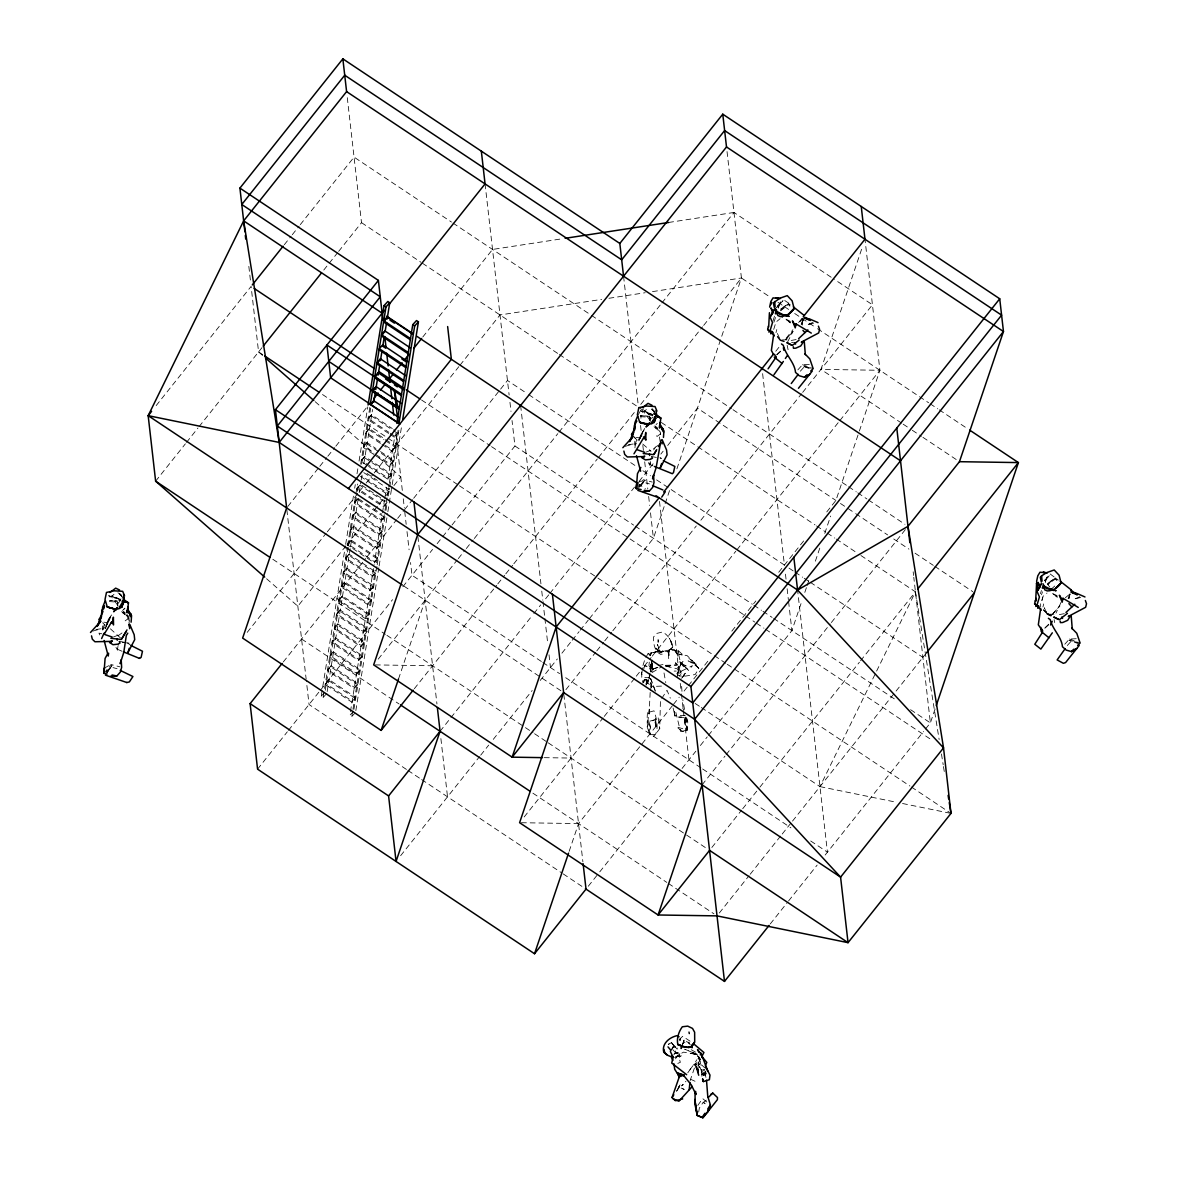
<?xml version="1.0" encoding="UTF-8"?>
<svg xmlns="http://www.w3.org/2000/svg" width="1177" height="1177" viewBox="0 0 1177 1177"><rect width="100%" height="100%" fill="white"/><g stroke="black" fill="none" stroke-linecap="round" stroke-linejoin="round"><path stroke-width="0.75" stroke-dasharray="5 3.75" d="M650.175 692.4L649.057 714.115L649.292 709.142L647.203 727.092L650.19 734.713L655.412 734.433L659.738 728.592L660.429 701.227M698.035 1068.069L699.02 1056.784L696.195 1062.713M705.832 1071.526L705.773 1073.807L702.669 1074.969L701.433 1069.672L702.801 1075.366L705.656 1074.881M646.232 679.512L647.674 683.381L648.556 680.306L648.144 681.895M800.36 371.182L804.465 366.591L810.438 368.107M1067.289 645.526L1071.408 640.935L1077.382 642.451L1069.29 640.376L1078.647 643.745M643.79 668.889L644.687 665.711L652.47 667.786L652.573 666.211L651.793 671.876L652.573 666.211L651.793 661.445M649.704 677.643L645.202 677.672L641.612 674.259L641.745 672.111M661.489 686.103L652.102 686.485L649.174 678.129L649.483 673.141M685.514 717.249L687.221 730.005L676.363 726.842L682.38 731.27L687.221 730.005L687.78 721.913L686.103 715.734M705.523 1071.173L705.097 1074.91L705.45 1071.364M649.277 662.092L648.968 665.741L650.263 667.227L652.205 660.047L649.778 669.463M776.776 329.589L775.981 332.635M1043.705 603.933L1042.925 606.979M668.389 1044.102L671.537 1042.69L677.187 1049.178L677.305 1048.074M117.406 605.213L117.774 602.05L117.921 605.037M649.778 420.424L650.145 417.261L650.293 420.263M651.102 687.559L651.558 683.984L650.454 690.722M634.918 447.878L635.286 445.053L641.274 435.166L639.346 439.845M121.996 651.234L117.553 649.321L118.436 643.378M652.882 465.812L649.925 464.532L650.807 458.589M117.965 646.32L117.553 649.321M326.882 693.371L323.131 697.446L321.218 696.181L345.376 546.084M345.67 544.274L353.527 495.458M354.689 488.22L355.277 484.6M357.014 473.757L357.896 468.328M359.059 461.09L367.783 406.845M323.131 697.446L324.293 690.222M324.572 688.413L347.289 547.364M347.568 545.554L357.47 484.071M360.677 464.179L370.284 404.491M325.338 684.499L328.971 679.585L355.704 697.417L355.513 698.579L352.07 702.316L325.338 684.499L328.971 679.585M338.741 600.858L342.375 595.959L369.107 613.776L368.931 614.938L365.488 618.69L338.741 600.858L338.932 599.696M341.05 586.837L344.684 581.938L371.417 599.755L371.241 600.917L367.798 604.669L341.05 586.837L344.684 581.938M356.778 489.191L360.412 484.291L356.778 489.191L383.511 507.007L386.953 503.27L360.221 485.454M325.264 690.281L348.26 547.423M348.554 545.613L356.984 493.178M357.278 491.368L358.441 484.13M361.648 464.238L370.667 408.184M330.899 666.947L331.075 665.785L357.823 683.602L357.631 684.764L354.189 688.501L327.456 670.684L330.899 666.947L357.631 684.764M333.135 653L333.326 651.837L360.059 669.654L359.882 670.816L356.44 674.553L329.692 656.737L333.135 653L359.882 670.816M335.386 639.052L335.577 637.89L362.31 655.707L362.119 656.869L358.676 660.606L331.943 642.789L335.386 639.052L362.119 656.869M337.637 625.09L337.814 623.928L364.561 641.759L364.37 642.922L360.927 646.659L334.194 628.842L337.637 625.09L364.37 642.922M339.873 611.143L340.065 609.98L366.797 627.797L366.606 628.959L363.178 632.711L336.431 614.88L339.873 611.143L366.606 628.959M346.612 569.3L346.803 568.138L373.536 585.955L373.344 587.117L369.902 590.854L343.169 573.037L346.612 569.3L373.344 587.117M348.863 555.338L349.039 554.176L375.787 572.007L375.595 573.17L372.153 576.907L345.42 559.09L348.863 555.338L375.595 573.17M371.432 560.973L347.656 545.142L351.29 540.228L378.023 558.045L374.404 562.959L382.187 514.599M353.35 527.443L353.541 526.281L380.274 544.098L380.083 545.26L376.64 549.012L349.907 531.18L353.35 527.443L380.083 545.26M355.601 513.496L355.778 512.333L382.525 530.15L382.334 531.313L378.891 535.049L352.158 517.233L355.601 513.496L382.334 531.313M358.029 498.386L354.557 502.152L381.319 519.94L384.761 516.203L381.142 521.102L354.395 503.285L358.029 498.386L381.789 514.217M367.077 465.401L361.133 461.428L364.767 456.529L391.5 474.346L391.308 475.508L387.866 479.26L368.563 466.386M373.771 454.41L363.384 447.481L367.003 442.581L375.919 448.525M380.48 443.435L365.62 433.533L369.254 428.634L384.114 438.535M388.66 433.445L367.871 419.586L371.505 414.687L392.294 428.546M327.162 691.561L350.172 548.703M350.452 546.893L358.323 498.062M359.191 492.648L360.942 481.79M361.221 479.981L362.104 474.552M363.84 463.709L372.579 409.464M350.452 711.673L374.139 564.548M382.466 512.819L384.482 500.328M384.761 498.548L386.586 487.249M387.866 479.26L394.795 436.24L398.238 432.503L393.78 429.531M353.644 711.158L349.878 715.248L351.791 716.513L352.673 711.099M352.953 709.29L375.375 570.036M376.537 562.812L384.688 512.172M384.982 510.362L387.012 497.709M387.307 495.9L389.057 485.042M389.352 483.247L397.782 430.797M360.368 476.376L385.629 493.207L389.072 489.455L389.249 488.293L385.821 492.045L362.045 476.199M375.257 455.411L390.117 465.298L393.559 461.561L393.751 460.398L377.405 449.511M381.966 444.42L392.368 451.35L395.81 447.613L395.987 446.451L385.6 439.521M390.146 434.431L394.604 437.403L398.238 432.503M353.924 709.348L376.934 566.49M377.214 564.68L385.07 515.864M385.953 510.435L387.115 503.197M388.278 495.973L389.44 488.735M389.734 486.925L399.341 427.251M355.837 710.628L378.832 567.77M379.126 565.96L387.571 513.51M387.866 511.701L391.941 486.395M392.221 484.586L401.828 424.912M649.925 464.532L650.337 461.546M644.025 682.042L644.452 679.364L648.924 679.585L645.952 685.102L647.556 680.218L644.246 679.673L647.512 680.071L647.321 682.454L649.263 676.128M641.612 674.259L642.23 670.449M649.174 678.129L649.998 673.067M650.278 671.39L651.381 664.652L649.925 668.551M677.511 674.965L679.026 666.329L678.555 669.213L675.407 662.71L677.643 664.858L681.277 673.494M642.98 665.491L645.084 658.62M128.97 622.957L129.588 619.661M647.674 683.381L647.865 682.351L646.085 681.189M698.697 1112.074L699.315 1108.146L703.287 1102.113L706.48 1104.806M694.401 1068.069L690.119 1080.677M651.602 667.462L650.528 664.637L653.294 669.86L650.94 666.873L651.602 667.462L652.323 664.034L652.426 668.713L651.955 663.254M650.293 671.964L651.264 667.624L644.687 665.711M680.571 1038.143L679.968 1040.792L679.879 1038.82M123.659 613.305L123.408 611.407L125.35 612.952M656.03 428.531L655.78 426.633L657.722 428.163M677.216 676.687L680.762 663.593L677.878 651.072L671.405 649.527L663.225 651.249L669.154 651.867L667.33 649.675L668.933 655.383L668.345 652.014L668.713 658.943L669.066 651.47L672.611 647.291L667.197 651.852L672.935 647.144C671.214 641.171 668.374 634.506 662.21 632.049L656.957 633.373L653.426 637.095C653.353 643.172 654.368 651.131 660.459 654.265L663.769 654.103L659.076 650.042L657.443 644.51L660.841 652.955L659.341 650.322L658.532 653.353L663.151 650.955L650.057 652.955L650.072 655.324L652.205 652.235L655.015 651.337L663.916 651.337L650.057 652.955L652.205 652.235L650.072 655.324M778.365 308.139L779.557 303.489M1045.308 582.483L1046.5 577.833M802.64 321.542L802.243 325.117M1068.966 598.24L1069.584 595.886M683.16 1043.205L684.058 1040.1L682.645 1043.513M803.258 319.761L801.787 324.131L803.141 319.673M1068.731 598.475L1070.07 594.017L1068.731 598.475L1069.761 595.062M801.787 324.131L803.347 319.011M772.995 320.968L774.481 316.157M1040.424 593.708L1041.41 590.501M1061.051 602.344L1056.019 613.114M775.511 317.481L773.657 323.028M1041.483 594.826L1042.454 591.825M773.701 329.413L775.981 322.13L780.071 318.717M1041.704 600.55L1042.778 597.342L1041.895 601.491L1042.91 596.474L1047.015 593.061M643.333 408.625L642.465 412.524M104.106 625.237L102.031 631.402L102.487 625.943M398.503 679.026L425.132 600.241M636.477 440.463L634.403 446.613L634.844 441.154M638.92 440.86L640.891 435.004L646.791 424.882M589.368 618.719L653.412 538.301L664.564 505.33M665.152 503.594L670.434 487.969M676.893 468.887L741.436 277.993L726.503 146.948M569.153 851.354L578.54 823.591L672.332 705.817M901.626 423.146L820.972 369.401L862.05 247.92M708.392 735.434L791.9 630.592L801.875 601.094M804.803 592.414L806.569 587.205M807.157 585.469L809.496 578.525M815.367 561.179L820.649 545.554M824.753 533.416L830.624 516.056M826.754 511.936L835.905 500.446L858.783 432.768M859.372 431.032L879.91 370.284L864.977 239.24M935.068 709.01L930.374 722.884L924.666 730.064M679.85 1053.547L679.364 1054.945L680.6 1056.725L681.174 1055.651L679.217 1052.944L675.23 1052.576L677.525 1054.945L672.773 1049.649L676.51 1053.768L675.098 1050.443L675.686 1048.324L671.537 1042.69L668.315 1044.617M778.321 307.506L780.16 302.254L776.658 307.609L782.999 300.709L777.35 306.329M1045.264 581.85L1047.089 576.598L1044.47 580.614M642.76 683.116L644.452 679.364L647.556 680.218L646.364 684.602M105.386 628.606L108.917 619.955L102.914 629.842M801.169 324.219L803.582 318.187M1068.113 598.563L1070.526 592.531M682.086 1045.411L683.499 1042.219L689.781 1043.499L686.647 1041.616L689.59 1043.249L688.486 1042.145L690.296 1044.985M787.56 342.036L792.989 331.502L786.03 339.314M105.106 628.753L108.519 619.779L112.212 613.908M645.908 683.734L646.57 682.351L651.867 686.25L650.719 688.56M680.232 665.476L682.998 661.445L681.277 663.313L686.132 665.961L679.762 661.798L687.486 669.139L680.085 662.298L680.762 664.372L680.762 663.593M661.783 698.447L667.006 690.252L670.331 698.182M701.271 707.509L819.972 786.619L875.806 672.729M876.615 671.081L915.456 591.84L859.136 554.323M675.613 1058.829L677.158 1055.725L683.557 1052.135L696.99 1054.386L699.579 1059.168L696.946 1055.254L701.051 1059.668M700.33 1059.271L697.946 1064.037L700.183 1059.712M673.627 1045.485L670.404 1051.62L674.259 1045.691L672.185 1047.677M638.39 414.613L640.876 409.964M120.996 598.769L118.436 603.345L120.834 602.006M655.074 410.935L650.807 418.571L653.206 417.232M645.835 657.369L648.086 653.588L652.205 652.235M677.82 1088.99L679.585 1086.033L678.923 1086.562L684.22 1089.49L679.188 1087.151L676.716 1090.829M695.519 1061.86L696.769 1059.8M676.525 1091.388L679.188 1087.151L683.263 1084.606L681.615 1085.9L685.926 1081.31M678.32 1087.651L680.115 1084.826M641.671 672.317L641.789 677.967L643.407 682.704L642.892 680.792M803.435 318.07L798.418 323.41M653.662 449.894L655.265 447.51L650.293 451.071M692.826 1065.788L687.912 1072.703M687.765 1072.821L692.606 1065.965M640.523 486.498L643.26 482.644L641.2 485.248M697.799 1105.409L702.654 1098.582L709.113 1103.864M676.79 673.906L678.57 671.67L676.084 674.612M156.173 405.594L251.113 286.394L258.572 351.923L262.721 355.557M284.29 244.742L291.146 236.121M292.293 234.694L299.149 226.072M300.297 224.63L354.056 157.129L451.453 222.041M155.629 481.172L185.377 443.832M186.51 442.405L197.957 428.031M199.104 426.604L262.015 347.612M323.778 270.048L337.505 252.82M338.652 251.378L361.516 222.659L347.009 95.249M103.959 673.376L111.021 664.49L119.877 666.844M287.791 506.507L318.673 467.74M319.82 466.298L326.691 457.676M327.824 456.249L334.695 447.628M335.842 446.186L367.857 405.977M422.764 337.034L492.545 249.436L563.327 238.593M247.214 632.358L326.147 533.255M327.294 531.827L358.176 493.045M359.309 491.603L365.032 484.424M366.179 482.997L373.035 474.375M374.183 472.933L458.824 366.665M459.972 365.223L500.004 314.95L601.653 299.385M345.891 545.907L297.855 606.229L266.09 578.304M347.038 544.48L384.776 497.077M385.924 495.649L392.78 487.028M393.927 485.586L400.798 476.979L378.7 457.544M283.274 661.974L365.635 558.575M366.783 557.133L396.517 519.793M397.664 518.351L403.387 511.171M404.52 509.729L412.538 499.681M413.671 498.254L499.46 390.529M500.608 389.101L507.464 380.48L527.252 393.662M257.572 769.155L287.32 731.8M288.453 730.373L319.335 691.59M320.482 690.163L392.544 599.682M402.843 586.749L432.577 549.409M437.153 543.656L450.879 526.428M452.027 524.986L514.938 445.995L512.024 420.513M378.229 659.135L457.162 560.031M458.309 558.589L465.165 549.983M466.313 548.541L473.169 539.919M474.316 538.492L557.81 433.651M558.957 432.209L660.753 304.387M661.901 302.945L733.962 212.463L834.405 279.405M414.304 688.751L496.65 585.337M497.797 583.91L504.653 575.288M505.801 573.846L512.672 565.24M513.805 563.798L597.313 458.956M598.446 457.515L635.05 411.553M640.774 404.373L702.537 326.823M703.684 325.382L741.436 277.993L770.346 297.266M440.066 731.285L532.71 614.953M533.858 613.526L540.714 604.904M548.732 594.856L543.009 602.035L544.671 616.586M549.865 593.414L634.506 487.131M639.082 481.393L655.103 461.281M660.827 454.101L663.107 451.232M667.683 445.48L697.417 408.139L835.905 500.446M636.316 488.587L643.392 479.701L652.235 482.07M775.761 351.261L779.189 346.95M786.059 338.343L792.915 329.722M798.639 322.542L802.067 318.231M400.636 855.694L479.554 756.605M480.702 755.163L488.705 745.115M493.281 739.362L532.166 690.531M540.184 680.483L557.339 658.943M561.915 653.191L571.066 641.7M572.199 640.273L579.069 631.652M580.217 630.21L588.22 620.161M565.902 689.663L595.636 652.323M596.783 650.896L603.654 642.274M604.787 640.832L611.657 632.226M612.805 630.784L696.298 525.942M700.874 520.19L801.522 393.809M802.67 392.368L872.451 304.769L835.92 280.42M524.177 816.956L603.11 717.852M604.257 716.41L635.139 677.643M636.271 676.201L643.142 667.58M644.29 666.153L651.146 657.531M652.293 656.089L735.787 551.248M736.934 549.821L838.73 421.999M839.878 420.557L879.91 370.284L820.972 369.401M673.479 704.376L679.203 697.196M687.206 687.147L681.483 694.327L683.146 708.892M688.354 685.705L708.937 659.856M731.814 631.137L755.84 600.976M778.718 572.257L805.024 539.213M588.294 886.237L598.593 873.319M599.74 871.877L680.953 769.905M682.086 768.463L695.813 751.235M700.389 745.497L707.259 736.876M702.095 784.838L724.973 756.12M726.121 754.678L830.197 623.987M831.345 622.545L906.834 527.752M711.85 847.484L741.584 810.144M742.731 808.717L758.753 788.605M759.886 787.163L859.401 662.224M860.549 660.783L915.456 591.84L939.143 739.553M719.309 913.014L749.058 875.673M750.205 874.231L781.087 835.449M782.219 834.022L791.371 822.532M792.518 821.09L925.196 654.5M770.244 923.96L787.398 902.421M788.546 900.979L817.147 865.08M825.151 855.017L923.518 731.505M105.665 673.259L111.992 665.505L106.636 671.346L110.8 667.006L117.067 668.683M638.037 488.47L644.363 480.731L639.155 486.866M792.989 331.502L785.765 339.623M1051.797 614.953L1059.918 605.846L1051.605 615.188M797.859 369.858L802.523 364.693L809.923 364.34M1064.802 644.202L1069.452 639.037L1076.867 638.684M371.505 414.687L368.063 418.423L388.851 432.283M369.254 428.634L365.812 432.371L382.157 443.258M367.003 442.581L363.561 446.318L373.962 453.248M364.767 456.529L361.324 460.266L364.296 462.252M395.987 446.451L392.544 450.188L383.643 444.244M393.751 460.398L390.308 464.135L375.448 454.248M355.778 512.333L352.335 516.07L379.082 533.887L382.525 530.15M391.5 474.346L388.057 478.097L365.782 463.238M353.541 526.281L350.099 530.018L376.831 547.849L380.274 544.098M351.29 540.228L347.848 543.98L374.58 561.797L378.023 558.045M387.145 502.108L383.702 505.845L356.969 488.028M349.039 554.176L345.597 557.927L372.344 575.744L375.787 572.007M346.803 568.138L343.36 571.875L370.093 589.692L373.536 585.955M338.844 599.799L342.595 595.724M340.065 609.98L336.622 613.717L363.355 631.549L366.797 627.797M337.814 623.928L334.371 627.679L361.118 645.496L364.561 641.759M335.577 637.89L332.135 641.627L358.867 659.444L362.31 655.707M371.417 599.755L367.989 603.507L341.242 585.675M333.326 651.837L329.884 655.574L356.616 673.391L360.059 669.654M365.606 617.587L369.357 613.511M331.075 665.785L327.633 669.522L354.38 687.339L357.823 683.602M321.218 696.181L324.97 692.091M355.704 697.417L352.261 701.154L325.529 683.337M351.791 716.513L354.615 713.453M1044.646 580.805L1049.943 575.067L1044.279 580.673M639.008 486.557L643.172 482.217L649.439 483.894M679.261 1039.732L682.645 1036.275L691.046 1041.807M780.807 310.169L784.088 307.05M1049.825 587.029L1047.736 584.528L1055.283 579.069L1058.285 580.026L1055.195 578.054L1057.667 581.821M113.992 594.267L111.477 596.754L117.656 605.213M122.526 610.539L124.939 608.156L122.526 610.539L125.042 613.541M646.35 409.493L643.834 411.965L650.028 420.424M656.06 424.617L657.296 423.396M776.835 354.601L783.323 348.333M1045.073 627.694L1050.267 622.677M1047.707 584.557L1051.017 581.394M679.364 673.229L681.748 671.096L674.141 671.081M1051.296 589.133L1054.754 586.028M776.702 354.998L781.454 350.746M1044.823 628.283L1049.59 624.031M1065.347 597.754L1068.79 594.885M780.631 310.728L788.34 304.725L790.223 305.005M674.083 1054.239L676.378 1052.429L680.085 1055.99L673.376 1057.843M681.601 678.364L684.234 674.759L682.734 676.51L695.136 674.553L698.903 668.58L695.695 664.814L688.104 660.871L697.108 664.534L688.354 658.046L692.473 660.797L687.162 655.663L679.335 654.177L683.763 655.648L678.482 650.852L671.405 649.527L678.055 653.985L677.319 657.001L678.482 650.852L677.511 654.235L674.259 649.998L678.055 653.985M706.332 1100.112L703.346 1102.511L706.112 1104.835M129.19 617.896L124.703 621.206L122.511 618.984M660.429 433.93L657.075 436.417L654.868 434.21M117.921 635.86L122.643 632.505M673.877 1054.209L676.378 1052.429L678.379 1053.503M113.463 636.992L118.759 634.933M645.82 452.218L651.116 450.158L652.058 452.086M652.029 672.597L661.754 666.741M655.133 447.26L658.826 444.965M682.101 670.787L692.517 665.667L688.56 670.404L685.043 667.021L684.882 668.462L679.762 661.798M672.523 1047.898L675.304 1046.382M104.385 668.065L111.021 664.49M636.757 483.276L643.392 479.716M812.836 322.41L806.789 324.999L815.411 322.63M1079.78 596.768L1073.733 599.343L1082.34 596.974M677.79 1063.405L680.35 1062.331L679.232 1058.476L678.305 1055.975L675.613 1056.696M791.194 340.462L797.359 339.329M657.487 667.447L651.146 669.536L661.342 666.462M625.34 446.289L633.491 443.979L626.988 444.891M92.968 631.063L101.119 628.753L94.631 629.68M640.273 415.613L649.807 416.349L640.906 415.437L640.95 418.262M682.38 731.27L687.221 730.005M706.053 1074.174L702.684 1075.042L701.521 1070.07L704.935 1069.922L701.551 1070.07L701.875 1076.264M658.134 665.549L663.445 664.417M706.406 1073.262L701.757 1074.145L702.316 1077.617M668.61 222.468L733.962 212.463M608.921 298.281L645.217 292.72M652.485 291.616L741.436 277.993M793.592 342.33L791.562 342.551M685.279 715.439L674.818 715.837L674.112 709.731M665.461 665.299L676.893 665.005L664.255 665.682L677.099 668.771L680.586 673.406L681.012 676.878M782.44 339.873L787.016 339.859M1049.384 614.217L1053.945 614.203M375.389 664.902L432.592 665.77M544.289 757.664L571.08 758.062M521.396 822.723L578.54 823.591M1064.288 613.673L1058.138 614.806L1058.506 616.895M697.181 1054.533L689.648 1053.165L696.99 1054.386L699.579 1059.168M101.796 633.785L98.942 633.108L100.28 635.845M640.303 416.643L649.851 417.32L650.366 421.763M109.329 601.579L117.479 602.109L118.009 606.538M122.246 642.245L129.043 643.245L127.587 642.348M636.213 437.373L640.656 438.05M103.841 622.147L108.284 622.824M665.285 666.182L669.948 666.932M651.484 456.514L661.459 458.397L659.959 457.559M119.112 641.288L129.087 643.172M819.972 786.619L895.344 802.023M902.524 803.494L950.987 813.395M808.82 367.695L802.346 366.032L811.718 369.387M651.131 413.76L640.935 410.964L653.103 414.834M118.759 598.534L108.578 595.753L120.745 599.623M645.511 679.997L648.424 680.821M802.523 364.693L813.145 368.622M1069.452 639.037L1080.089 642.98M652.705 415.922L648.483 414.348L644.216 410.788L652.882 414.907M123.158 601.756L116.111 599.122L111.844 595.577L120.525 599.682M696.858 1054.018L684.705 1049.222L696.99 1054.386M690.458 1079.206L695.033 1081.266L695.283 1083.002M790.473 321.439L781.293 316.745M1052.576 593.502L1057.417 595.783M677.319 674.774L679.688 675.922M704.714 1067.774L701.669 1064.964L699.241 1065.45L702.919 1074.704L705.288 1074.292L704.891 1071.6M691.179 1049.707L695.666 1052.223M784.721 300.532L791.841 305.167M1050.178 573.979L1058.285 580.099M121.069 595.076L117.906 592.752M790.444 322.454L785.971 319.614L790.326 322.939M1057.373 596.798L1052.915 593.958L1057.27 597.283M777.953 302.327L788.605 309.433M794.696 313.494L815.999 327.692M817.515 328.707L917.957 395.649M919.472 396.664L928.609 402.74M930.124 403.755L937.745 408.831M939.261 409.846L968.171 429.119M903.156 424.161L910.763 429.237M912.278 430.252L921.414 436.329M922.93 437.344L959.461 461.693M452.968 223.056L589.927 314.347M591.457 315.362L731.461 408.669M732.977 409.684L847.116 485.748M848.632 486.763L856.238 491.839M857.768 492.854L866.89 498.93M868.42 499.945L904.936 524.295M840.466 503.476L846.557 507.537M848.073 508.552L854.164 512.613M855.694 513.628L887.649 534.932M893.726 538.978L908.953 549.129M915.044 553.175L933.302 565.357M934.818 566.372L972.864 591.722M361.516 222.659L420.866 262.206M422.396 263.221L557.824 353.497M559.355 354.512L636.963 406.242M638.478 407.257L652.176 416.378M661.312 422.469L696.313 445.789M697.829 446.804L815.014 524.898M816.529 525.913L825.666 532.004M827.181 533.019L834.802 538.095M836.317 539.095L857.621 553.308M528.767 394.678L636.816 466.695M642.907 470.741L650.513 475.817M656.604 479.878L784.426 565.063L762.034 368.504M789.002 568.108L793.563 571.154M795.078 572.169L802.699 577.245M804.215 578.26L808.776 581.291M810.306 582.306L922.915 657.369M637.787 483.556L645.393 488.632M514.938 445.995L633.638 525.119M635.153 526.119L752.338 604.228M753.854 605.243L761.46 610.304M762.99 611.319L772.112 617.41M773.642 618.425L895.373 699.565M910.601 709.702L930.374 722.884L913.793 577.289M421.557 399.989L490.029 445.627M491.559 446.642L628.518 537.933M630.033 538.934L744.173 615.012M745.688 616.027L754.825 622.103M756.34 623.119L763.947 628.194M765.477 629.209L932.875 740.774M371.314 415.849L392.103 429.708M393.589 430.694L398.047 433.666M390.337 433.268L394.795 436.24M258.572 351.923L263.148 354.954M322.498 394.516L386.409 437.108M387.924 438.124L457.927 484.777M459.457 485.792L596.415 577.083M597.931 578.098L725.768 663.284M727.283 664.299L909.895 786.015M911.425 787.03L949.471 812.38M369.063 429.796L383.923 439.698M385.409 440.684L395.81 447.613M366.827 443.744L393.559 461.561M364.576 457.691L370.52 461.649M372.006 462.649L391.308 475.508M366.974 473.448L377.376 480.378M363.811 472.639L389.072 489.455M695.18 703.463L699.756 706.494M361.883 485.277L385.659 501.122M357.837 499.548L384.57 517.365M541.346 661.474L411.994 575.259L410.538 562.518M542.862 662.489L559.605 673.641M565.696 677.702L701.124 767.963M702.654 768.978L790.915 827.814M810.703 840.996L827.431 852.148L797.579 590.06M351.099 541.391L377.846 559.207M403.829 586.043L563.621 692.547M344.493 583.101L371.241 600.917M342.183 597.122L368.931 614.938M336.931 598.534L367.518 618.867M272.814 559.266L385.423 634.329M386.939 635.345L523.912 726.621M525.428 727.636L533.034 732.712M534.564 733.727L546.731 741.834M548.247 742.849L708.039 849.353M301.577 638.993L398.974 703.905M532.887 793.166L666.815 882.412M668.33 883.427L713.983 913.852M328.78 680.747L355.513 698.579M406.448 769.434L309.051 704.523L306.358 680.85M407.963 770.449L420.13 778.556M421.66 779.571L561.664 872.878M563.18 873.893L586.014 889.106M127.513 643.025L130.985 645.467M642.76 444.038L651.087 451.203M110.388 628.812L121.231 638.611M654.486 411.641L651.675 409.287L654.029 412.053M119.304 594.061L122.128 596.415M124.497 614.188L122.173 612.231L127.572 616.542L128.631 620.867M648.086 653.588L650.543 655.751M315.186 401.695L373.183 452.689M654.044 426.751L659.944 431.753L660.65 434.637M121.687 611.525L125.674 615.159M789.958 304.814L788.266 303.71L790.738 307.477M1043.646 609.98L1046.191 612.511M633.712 436.696L637.566 440.566L633.976 436.888M102.634 622.765L105.194 625.34L102.811 622.898M1043.352 609.804L1045.735 612.261M657.399 428.752L654.898 425.75M127.16 614.659L128.837 616.527M658.458 429.943L660.547 432.297M126.086 614.718L128.175 617.086M671.537 1042.69L677.187 1049.178M651.999 408.478L655.251 412.509M119.627 593.252L121.79 595.945M780.307 301.812L780.734 303.342M655.206 413.421L653.132 410.096L655.383 413.818M122.835 598.21L120.76 594.871L123.011 598.607M682.778 708.245L683.881 710.069M128.484 617.69L129.014 618.822M648.336 462.605L649.881 465.445L649.866 462.355M115.964 647.379L117.523 650.219L117.494 647.144M1046.294 612.055L1044.337 607.803L1047.309 614.512M777.408 333.459L779.63 338.49M704.685 1072.556L706.274 1078.603M655.045 690.384L650.587 678.408L650.837 686.956M685.897 717.058L687.78 721.913M650.587 678.408L655.618 691.811M678.879 1054.754L679.615 1057.417M673.112 708.01L675.054 716.381L674.2 709.922M1054.092 619.602L1054.71 622.589M787.148 345.258L788.09 349.731M685.441 717.264L686.853 724.223L686.735 731.329L680.483 731.344L675.186 709.716M684.528 709.422L682.778 699.668M664.019 672.964L665.77 682.586M647.836 720.192L650.19 734.698M941.453 753.957L943.189 764.77M943.468 766.565L944.631 773.775M659.429 436.976L660.282 442.39M658.178 717.911L659.738 728.592M109.976 596.327L110.094 597.313M913.175 571.816L913.587 575.465M785.471 574.17L786.089 579.628M787.133 588.735L788.369 599.652M788.575 601.476L791.9 630.592M659.503 501.402L679.409 676.128M680.247 683.41L681.071 690.693M683.351 710.717L688.957 759.856M623.56 276.198L638.272 405.432M640.553 425.456L641.803 436.373M642.833 445.465L643.466 450.938M644.702 461.855L647.821 489.161M648.645 496.429L649.689 505.536M650.513 512.819L653.412 538.301M563.827 694.356L582.895 861.814M520.617 405.462L540.934 583.836M541.758 591.119L542.803 600.211M544.877 618.411L547.57 642.068M549.026 654.809L550.468 667.55M485.071 183.906L509.126 395.045M509.965 402.313L510.995 411.42M417.879 536.535L436.947 703.993M440.889 738.567L447.525 796.814M395.81 433.298L402.446 491.53M403.284 498.813L404.314 507.92M404.726 511.554L406.183 524.295M407.007 531.577L409.081 549.777M286.864 509.773L306.138 679.041M248.833 266.37L250.701 282.76M681.969 691.34L681.527 684.734M652.014 663.931L652.426 668.713M1047.633 576.686L1047.677 577.686M1040.645 603.757L1040.659 606.832M698.152 1062.022L698.167 1065.568M678.732 717.087L684.396 717.484L685.514 725.9L684.573 716.925L678.732 717.087M703.596 1072.115L703.934 1075.263L703.596 1072.115M108.225 619.661L106.975 624.987L111.889 614.541L108.225 619.661M640.597 434.872L639.332 440.213L644.26 429.767L640.597 434.872M658.12 639.273L658.164 642.289L658.12 639.273M700.639 1061.404L699.682 1064.817L700.698 1061.374M647.468 712.644C644.466 748.366 664.578 740.083 653.985 710.834L647.468 712.644M647.88 680.836L646.423 684.22L647.88 680.836M683.94 1041.321L682.395 1044.264L684.617 1040.453L683.94 1041.321M685.205 673.273L682.189 677.923L685.205 673.273M108.828 670.037L107.122 672.597L110.888 667.433L108.828 670.037M784.103 306.608L780.719 309.227L788.693 303.592L784.103 306.608M1051.046 580.952L1047.648 583.571L1055.637 577.936L1051.046 580.952M654.589 719.868L649.013 721.398L650.881 730.167L649.321 721.928L654.589 719.868M113.198 600.653L109.667 600.476L117.435 601.138L113.198 600.653M693.974 662.916L690.781 661.768L698.652 668.006L693.974 662.916M659.238 651.778L654.868 647.07L659.238 651.778M688.986 1031.832L689.178 1033.877L688.986 1031.832M671.537 642.362L669.36 638.331L672.935 647.144L671.537 642.362M656.03 726.812L654.75 720.501L656.03 726.812M699.785 1067.407L699.609 1066.48L699.726 1067.348M655.604 719.927L655.354 718.661L656.383 726.386L655.604 719.927M701.727 1072.644L701.551 1070.07L701.727 1072.644"/><path stroke-width="1.5" d="M662.077 443.92L662.107 442.449M695.004 1092.506L695.224 1105.409L697.211 1115.399L702.198 1117.459L707.995 1111.544L710.393 1104.923L707.76 1096.42L706.509 1080.192M107.181 674.024L103.959 673.376L105.091 658.443L107.637 653.765M102.325 613.305L102.62 607.185L105.194 600.947M634.624 430.046L634.991 422.411L637.566 416.158M769.434 312.714L768.684 327M1036.613 582.998L1037.246 588.986L1036.613 582.998L1035.628 601.344L1036.319 598.387L1036.069 599.49M131.103 622.192L131.574 615.63L127.749 609.303L127.822 607.023L127.131 612.834L128.484 602.845L123.482 599.328M663.46 437.403L663.946 430.841L660.12 424.514L660.194 422.249L659.503 428.045L660.856 418.07L654.603 413.671L658.223 416.658L656.663 415.834L656.119 410.596M130.824 614.497L126.969 610.834M103.959 673.376L104.385 668.065L103.959 673.376M768.934 332.164L769.081 330.59M1035.878 606.508L1036.025 604.934L1036.407 605.831M123.305 600.167L123.614 596.974M130.235 616.689L130.882 613.761M689.207 1089.622L689.928 1082.457M661.033 439.977L656.148 467.549L652.573 478.892L653.573 475.037L654.015 482.541L652.749 487.263L649.218 491.192L642.774 491.471M108.608 653.191L108.255 656.03L104.12 640.465M368.077 405.035L384.085 305.579L387.851 301.489L389.749 302.769L387.13 319.041M389.749 302.769L385.997 306.844L370.284 404.491L373.742 400.724L399.003 417.555M399.238 409.361L372.491 391.544L372.682 390.381L376.125 386.63L401.372 403.461M373.742 400.724L371.27 404.388M376.125 386.63L372.491 391.544M403.49 389.661L378.244 372.829L374.61 377.729L401.342 395.546M405.741 375.713L380.48 358.882L376.861 363.781L403.593 381.598M407.978 361.751L382.731 344.935L382.54 346.097L385.512 348.068M410.229 347.803L384.967 330.972L382.496 334.636M412.465 333.856L387.218 317.025L384.732 320.688M373.742 402.225L375.198 393.177M375.787 389.558L377.523 378.714M378.111 375.095L379.568 366.062M380.436 360.633L381.892 351.585M382.76 346.17L384.217 337.122M385.1 331.693L386.556 322.66M396.855 423.455L412.759 324.646L416.511 320.556L418.423 321.836L402.711 419.483M398.944 423.558L414.672 325.911L418.423 321.836M655.471 416.32L654.853 419.38L655.78 415.864L651.793 422.528L654.868 419.792L655.707 416.055M769.64 307.079L770.847 301.474L773.039 297.899L780.454 298.531M1036.584 581.423L1037.79 575.833L1039.968 572.243L1047.398 572.875M767.698 329.957L768.287 326.147M1034.642 604.316L1035.23 600.491M123.335 600.844L122.496 604.566L119.421 607.317L123.408 600.638L122.482 604.154M104.429 632.77L104.032 634.403L111.786 621.691L113.536 624.943L113.389 617.204L112.448 623.177L111.241 623.28L111.786 621.691M103.753 608.803L104.503 605.802L102.075 609.98L101.325 615.38L99.221 619.22L99.559 621.485L101.575 616.498M102.826 611.29L99.559 621.485M634.329 429.737L635.197 426.515M655.795 417.717L654.029 422.44L651.175 423.97L640.935 423.249L639.641 422.19L637.39 414.672L638.846 407.654L646.526 406.036L655.045 406.551L656.957 411.141M663.887 1049.369L664.873 1052.959L667.506 1055.269L673.229 1057.52L672.553 1056.034M660.223 443.597L658.458 446.627M681.983 1045.691L681.174 1048.56L682.086 1045.411M1043.175 585.322L1042.322 588.162L1044.705 587.47L1043.675 586.175M129.264 648.247L127.822 652.867L134.708 639.641L134.178 634.727L129.779 624.428M661.636 463.473L660.194 468.093L667.079 454.852L666.55 449.938L662.136 439.639M796.02 323.91L795.24 327.883L792.445 320.894L795.417 325.764L796.02 323.91L811.306 333.091M1062.963 598.269L1062.184 602.227L1059.374 595.238L1062.36 600.123L1062.963 598.269L1078.25 607.435M1038.217 607.126L1037.79 608.215L1038.438 606.611M656.045 495.738L797.579 590.06L907.982 526.325L959.461 461.693L1003.466 331.531L999.729 298.781L722.766 114.184L726.503 146.948L417.673 534.726L373.668 664.873L512.142 757.164L542.509 757.635M623.56 276.198L619.823 243.448L342.86 58.85L239.917 188.114L378.391 280.406L275.447 409.67L286.644 507.949L242.639 638.096L381.127 730.402L398.503 679.026M440.066 731.285L396.06 861.446L388.587 795.917L440.066 731.285L437.373 707.627M282.142 663.416L250.112 703.625L257.572 769.155L534.535 953.738L568.565 853.09M702.095 784.838L658.09 914.985L519.601 822.694L563.621 692.547L552.41 594.253M936.245 705.538L1018.399 462.59L969.701 430.135M644.157 436.902L643.613 438.491L644.819 438.403L645.908 440.169L645.761 432.43L644.819 438.403L644.157 436.902L633.976 453.792M679.673 1075.719L672.038 1097.582L675.407 1100.716L682.689 1098.935M707.995 1111.544L710.393 1104.923L707.671 1109.102M771.288 332.782L770.861 333.871L771.847 331.605M633.947 431.709L631.931 436.711L631.578 434.445L633.697 430.591L634.447 425.191L636.875 421.028M1038.173 607.376L1038.791 605.964M770.773 304.725L771.759 302.46M783.764 350.216L783.455 347.362M1050.517 625.002L1052.223 621.294M671.949 1055.946L671.567 1057.799L672.935 1060.3M705.391 1065.45L706.803 1062.434L702.537 1057.211M694.283 1042.219L691.458 1046.897L684.337 1047.133L677.849 1044.705C676.481 1038.526 678.643 1031.802 682.307 1026.785L687.721 1026.123L692.517 1028.418L694.636 1032.244L694.71 1042.233L691.458 1046.897L693.341 1043.778M264.707 577.098L155.629 481.172L148.17 415.658L243.654 220.864L346.597 91.615L342.86 58.85M701.683 1056.828L703.92 1052.503L693.68 1043.837M771.509 314.436L774.245 309.683L770.067 316.996L772.495 322.557L770.096 330.619L774.245 335.901M640.847 467.416L637.463 473.669L636.316 488.587L641.156 489.558M90.482 632.49L100.839 621.088L97.161 626.385L100.31 618.778L100.06 620.191L99.221 619.22M622.839 447.701L633.211 436.299M798.183 374.389L791.268 383.525M1065.111 648.733L1057.137 659.929L1063.361 663.298L1065.582 662.563L1079.235 645.408M1039.821 587.323L1036.996 591.34L1041.189 584.027L1036.996 591.34L1039.438 596.916L1037.04 604.963L1041.174 610.245M126.969 629.901L121.643 639.008L125.968 631.843M656.678 449.673L654.015 454.234L655.736 451.365M116.92 607.847L113.669 611.746L117.259 607.788M649.292 423.058L646.041 426.957L649.63 422.999M103.517 634.315L101.619 638.581M117.553 607.685L115.787 610.274M649.925 422.911L648.159 425.485M672.038 1097.582L673.832 1094.757M127.763 633.182L126.322 635.477L123.791 652.323L120.201 663.681L121.202 659.811L121.643 667.315L120.378 672.052L116.861 675.966L110.417 676.245M704.935 1113.28L702.198 1117.459L697.211 1115.399L694.813 1099.539L697.211 1115.399M661.739 497.135L665.299 491.736M783.367 361.442L773.936 374.742M785.368 358.47L787.384 355.513M1052.312 632.829L1040.865 649.086L1034.789 644.26L1042.131 632.814M776.202 356.999L768.081 368.857M1038.452 588.78L1039.512 587.235L1037.952 582.291L1040.1 586.337M632.284 437.623L629.518 441.596L632.682 434.004L632.417 435.402L631.578 434.445M770.067 316.996L772.892 312.964M708.216 1097.553L712.806 1093.109L717.499 1097.567L717.396 1099.656L702.772 1118.106M798.609 338.667L807.878 329.913M812.292 371.049L798.462 388.278M402.313 585.028L148.17 415.658L151.598 411.347M252.261 284.952L283.142 246.184M263.148 346.17L321.483 272.932M384.423 310.301L279.184 442.42L148.17 415.658M388.998 304.549L485.071 183.906L481.334 151.142M373.58 398.797L378.155 393.059M380.451 390.175L385.026 384.438M389.602 378.685L393.03 374.374M396.458 370.078L402.181 362.899M404.461 360.015L409.037 354.277M413.613 348.524L421.616 338.476M348.421 488.573L451.365 359.309L447.643 326.559M619.823 243.448L722.766 114.184M381.127 730.402L413.156 690.178M659.091 497.753L556.147 627.017L512.142 757.164L563.621 692.547L840.584 877.13L848.043 942.659L717.028 915.883L658.09 914.985L709.569 850.368L848.043 942.659L950.987 813.395L943.527 747.881L907.982 526.325M663.666 492.015L773.48 354.145M803.214 316.804L864.977 239.24L861.24 206.475M583.101 863.624L586.014 889.106L724.488 981.412L690.899 686.559L999.729 298.781M793.842 557.295L797.579 590.06L943.527 747.881L840.584 877.13L694.636 719.309L1003.466 331.531L726.503 146.948M534.535 953.738L586.014 889.106M917.736 588.971L1018.399 462.59L959.461 461.693M926.343 653.058L974.379 592.737M724.488 981.412L769.096 925.402M692.326 1086.503L678.879 1101.231L673.112 1098.818M776.732 311.831L777.791 315.495L780.336 316.598C785.809 316.584 791.43 313.126 794.107 308.477L792.15 300.871L787.266 295.633L779.865 298.222L773.348 302.93L774.392 307.771L776.658 310.463L775.996 309.345M1043.852 585.984L1044.735 589.854L1047.28 590.942C1052.738 590.942 1058.358 587.47 1061.051 582.821L1059.094 575.229L1054.209 569.977L1046.809 572.566L1041.586 575.847L1040.291 577.289L1041.336 582.115M387.218 317.025L383.776 320.777L410.508 338.593M384.967 330.972L381.539 334.724L408.272 352.541M382.731 344.935L379.288 348.672L406.021 366.488M380.48 358.882L377.037 362.619L403.785 380.436M378.244 372.829L374.801 376.566L401.534 394.383M1074.807 604.257L1065.95 612.481M781.454 343.949L783.308 345.317C785.662 355.307 794.593 362.251 795.534 372.432L799.286 375.772L804.509 377.243L806.966 374.786M810.673 371.093L813.145 368.622L809.835 358.941L804.774 353.718M1073.91 649.13L1071.438 651.587L1066.23 650.116L1062.478 646.791C1061.522 636.595 1052.606 629.651 1050.252 619.661L1048.383 618.293M1077.617 645.437L1080.089 642.98L1076.778 633.285L1071.703 628.062M110.123 592.414L115.684 588.147L119.613 590.03M642.495 407.639L648.056 403.373L651.984 405.241M792.548 345.273L799.168 340.065M1059.477 619.617L1067.436 613.364M710.805 1094.301L712.806 1093.109M804.509 377.243L809.732 374.271M784.044 341.389L780.366 340.168L777.6 336.681M1050.987 615.733L1046.941 613.482M688.133 1047.662L692.091 1046.75L689.104 1046.824M693.974 1064.817L696.313 1064.023L695.166 1064.317L697.152 1069.437M641.995 457.75L645.408 459.927L650.351 459.354L652.441 458.236L651.734 456.808M109.638 642.539L113.036 644.702L117.98 644.143L120.069 643.01L119.363 641.583M125.203 602.08L122.879 602.698L121.672 607.214L118.803 608.759L114.169 608.906L107.284 606.964L105.018 599.461L106.474 592.443L114.154 590.81L122.673 591.325L124.585 595.915M776.997 313.303L777.762 313.126L775.393 313.818L775.981 310.228M641.803 457.132L644.775 456.205L642.259 457.691L644.26 456.573L627.312 456.97L624.693 454.396L623.884 451.071M109.432 641.921L112.404 640.979L109.888 642.465L111.889 641.362L94.94 641.759L92.321 639.185L91.512 635.86M565.151 238.313L668.61 222.468M105.43 675.142L126.836 682.528M700.241 1054.798L701.669 1054.901L697.52 1049.59L698.873 1052.194M784.132 314.862L789.178 316.407L784.397 314.759M1051.076 589.206L1056.122 590.751L1051.341 589.103M770.435 332.135L773.201 332.385M643.231 453.513L653.544 454.66M110.859 638.302L121.187 639.435M1071.041 592.34L1076.396 593.252L1084.973 596.96M126.719 682.542L129.367 681.924L132.927 676.525L120.201 670.404M685.073 1047.015L686.897 1047.368L685.22 1047M644.393 490.206L649.218 491.192M112.021 674.995L116.861 675.966M139.445 658.355L141.093 657.428L142.476 651.249L130.985 645.467M684.264 1075.087L677.981 1073.189L683.543 1075.307L691.311 1084.944L696.019 1094.492L695.592 1091.329M682.16 1045.985L684.808 1046.868M662.945 489.956L652.573 485.63M637.802 490.368L657.355 497.15M139.519 658.414L123.482 651.881M680.747 1045.485L677.937 1044.47L680.586 1045.47M637.404 449.835L644.584 452.248M105.047 634.624L112.212 637.037M1072.63 592.973L1077.382 594.841L1070.746 589.986L1071.173 591.192L1071.32 589.957L1060.271 581.247M657.663 416.805L660.856 418.07L657.605 416.629M125.292 601.579L128.484 602.845L125.248 601.418M654.368 466.46L672.302 473.698L673.465 472.639L674.848 466.46L663.342 460.693M679.085 1036.775L676.834 1035.701C669.272 1037.467 661.533 1043.793 663.769 1052.312L667.433 1055.122M787.163 342.89L791.841 345.155L787.001 342.698M1054.106 617.248L1058.785 619.514L1053.93 617.042M1050.708 615.409L1047.854 614.217M786.81 316.201L784.353 314.789M1053.753 590.545L1051.296 589.133M805.495 317.407L810.438 320.497L804.112 317.996L809.452 318.908L818.03 322.616M346.597 91.615L900.523 460.795M384.085 305.579L385.997 306.844M412.759 324.646L414.672 325.911M382.128 313.17L243.654 220.864L279.184 442.42L694.636 719.309M386.644 316.172L412.23 333.238M416.746 336.239L637.787 483.556M389.999 320.173L394.457 323.145M383.584 321.939L410.332 339.756M381.348 335.886L408.081 353.703M401.857 358.956L406.3 361.928M379.097 349.834L405.83 367.651M254.158 288.424L374.374 368.548M378.935 371.594L403.284 387.822M406.33 389.852L420.027 398.974M385.482 378.935L389.94 381.907M394.383 384.879L397.355 386.865M328.795 361.413L398.032 407.566L394.295 389.94L326.926 345.038L330.663 377.802L399.9 423.941M372.682 390.381L399.415 408.198M370.299 404.476L397.046 422.293M264.663 355.969L319.453 392.485M275.447 409.67L690.899 686.559M155.629 481.172L269.768 557.251M400.504 704.92L529.856 791.135M250.112 703.625L388.587 795.917M804.391 315.598L793.342 306.903M686.632 1074.704L671.758 1063.096L673.053 1057.108L670.404 1051.62L670.728 1050.119L668.006 1046.883M767.61 329.266L768.919 330.31M1034.554 603.61L1035.848 604.654M782.087 363.472L774.245 357.102M1049.016 637.816L1041.174 631.446L1040.821 627.356M265.487 357.985L313.803 400.489M1068.893 603.639L1071.835 606.905M802.935 330.384L804.891 332.561M130.573 615.586L127.91 610.451M1042.94 583.689L1043.587 584.807M1061.757 617.072L1062.566 618.455M794.813 342.728L795.623 344.111M706.244 1068.025L705.45 1066.583L709.996 1075.087L709.378 1079.721L703.36 1081.56L702.86 1080.81M773.554 354.542L771.376 350.452L773.73 334.033M772.45 310.64L771.009 307.933L772.583 312.891M663.593 432.15L660.282 425.677M1041.454 628.65L1042.719 631.269L1038.32 624.81L1040.674 608.377M774.51 354.306L775.775 356.925M700.874 1052.9L707.848 1071.099M636.492 455.69L640.626 471.241M129.22 612.261L130.367 615.321M1085.371 600.505L1086.518 603.742L1085.635 607.288L1068.23 616.498L1070.629 615.703L1067.686 620.308L1062.713 622.515L1060.418 622.618L1060.153 621.059M818.427 326.161L819.589 329.383L818.692 332.944L801.287 342.154L803.685 341.359L800.743 345.964L795.77 348.171L793.475 348.274L793.21 346.715M696.431 1067.348L698.711 1075.234M702.537 1079.059L703.36 1081.56L702.669 1078.941M702.08 1056.299L702.551 1057.961M679.247 1077.47L677.422 1073.086L680.747 1076.528L678.688 1075.484L674.686 1069.26L673.994 1063.876M129.176 624.045L129.735 627.223M123.57 594.194L123.762 595.385M948.103 795.387L948.677 798.992M949.25 802.596L950.987 813.395M129.146 624.487L129.705 628.695M896.786 428.031L909.85 542.7M413.936 501.961L417.673 534.726M394.295 389.94L398.032 422.69M378.391 280.406L382.952 320.453M384.82 336.828L386.071 347.745M386.689 353.203L388.145 365.944M388.557 369.593L390.014 382.334M390.632 387.792L391.882 398.709M392.294 402.357L393.736 415.098M239.917 188.114L244.89 231.795M245.302 235.429L245.728 239.078M123.938 597.122L124.291 600.623M691.826 1044.985L692.105 1047.81M1041.586 575.847L1042.072 581.144M774.657 301.503L775.128 306.8M1071.202 615.703L1072.262 629.018M804.259 341.359L805.333 354.674M649.513 453.881L649.601 455.47M117.141 638.67L117.244 640.244M698.093 1069.599L698.196 1072.659L698.182 1069.113M636.757 483.276L636.316 488.587L636.757 483.276M123.247 603.183L121.672 607.214L123.247 603.183M655.604 418.394L654.029 422.44L655.604 418.394M127.866 628.371L127.866 628.371M771.759 331.37L771.244 333.032L771.759 331.37M663.254 428.972L662.739 430.532L661.592 427.472L659.326 426.045L663.254 428.972M344.729 75.225L241.785 204.489L380.259 296.781L277.316 426.045L692.767 702.934L1001.598 315.156L724.635 130.559L621.691 259.823L344.729 75.225M794.107 308.477L789.017 313.759L794.107 308.477M1061.051 582.821L1055.946 588.103L1061.051 582.821M1076.675 648.615L1071.438 651.587L1076.675 648.615M684.205 1075.41L678.688 1075.484L684.058 1075.543M778.703 298.37L776.29 297.943L778.703 298.37M1045.647 572.713L1043.234 572.287L1045.647 572.713M646.541 424.132L639.641 422.19L646.541 424.132M114.169 608.906L107.284 606.964L114.169 608.906M783.897 315.068L779.762 314.333L776.732 311.508L783.897 315.068M1050.826 589.412L1046.706 588.677L1043.675 585.852L1050.826 589.412"/></g></svg>
